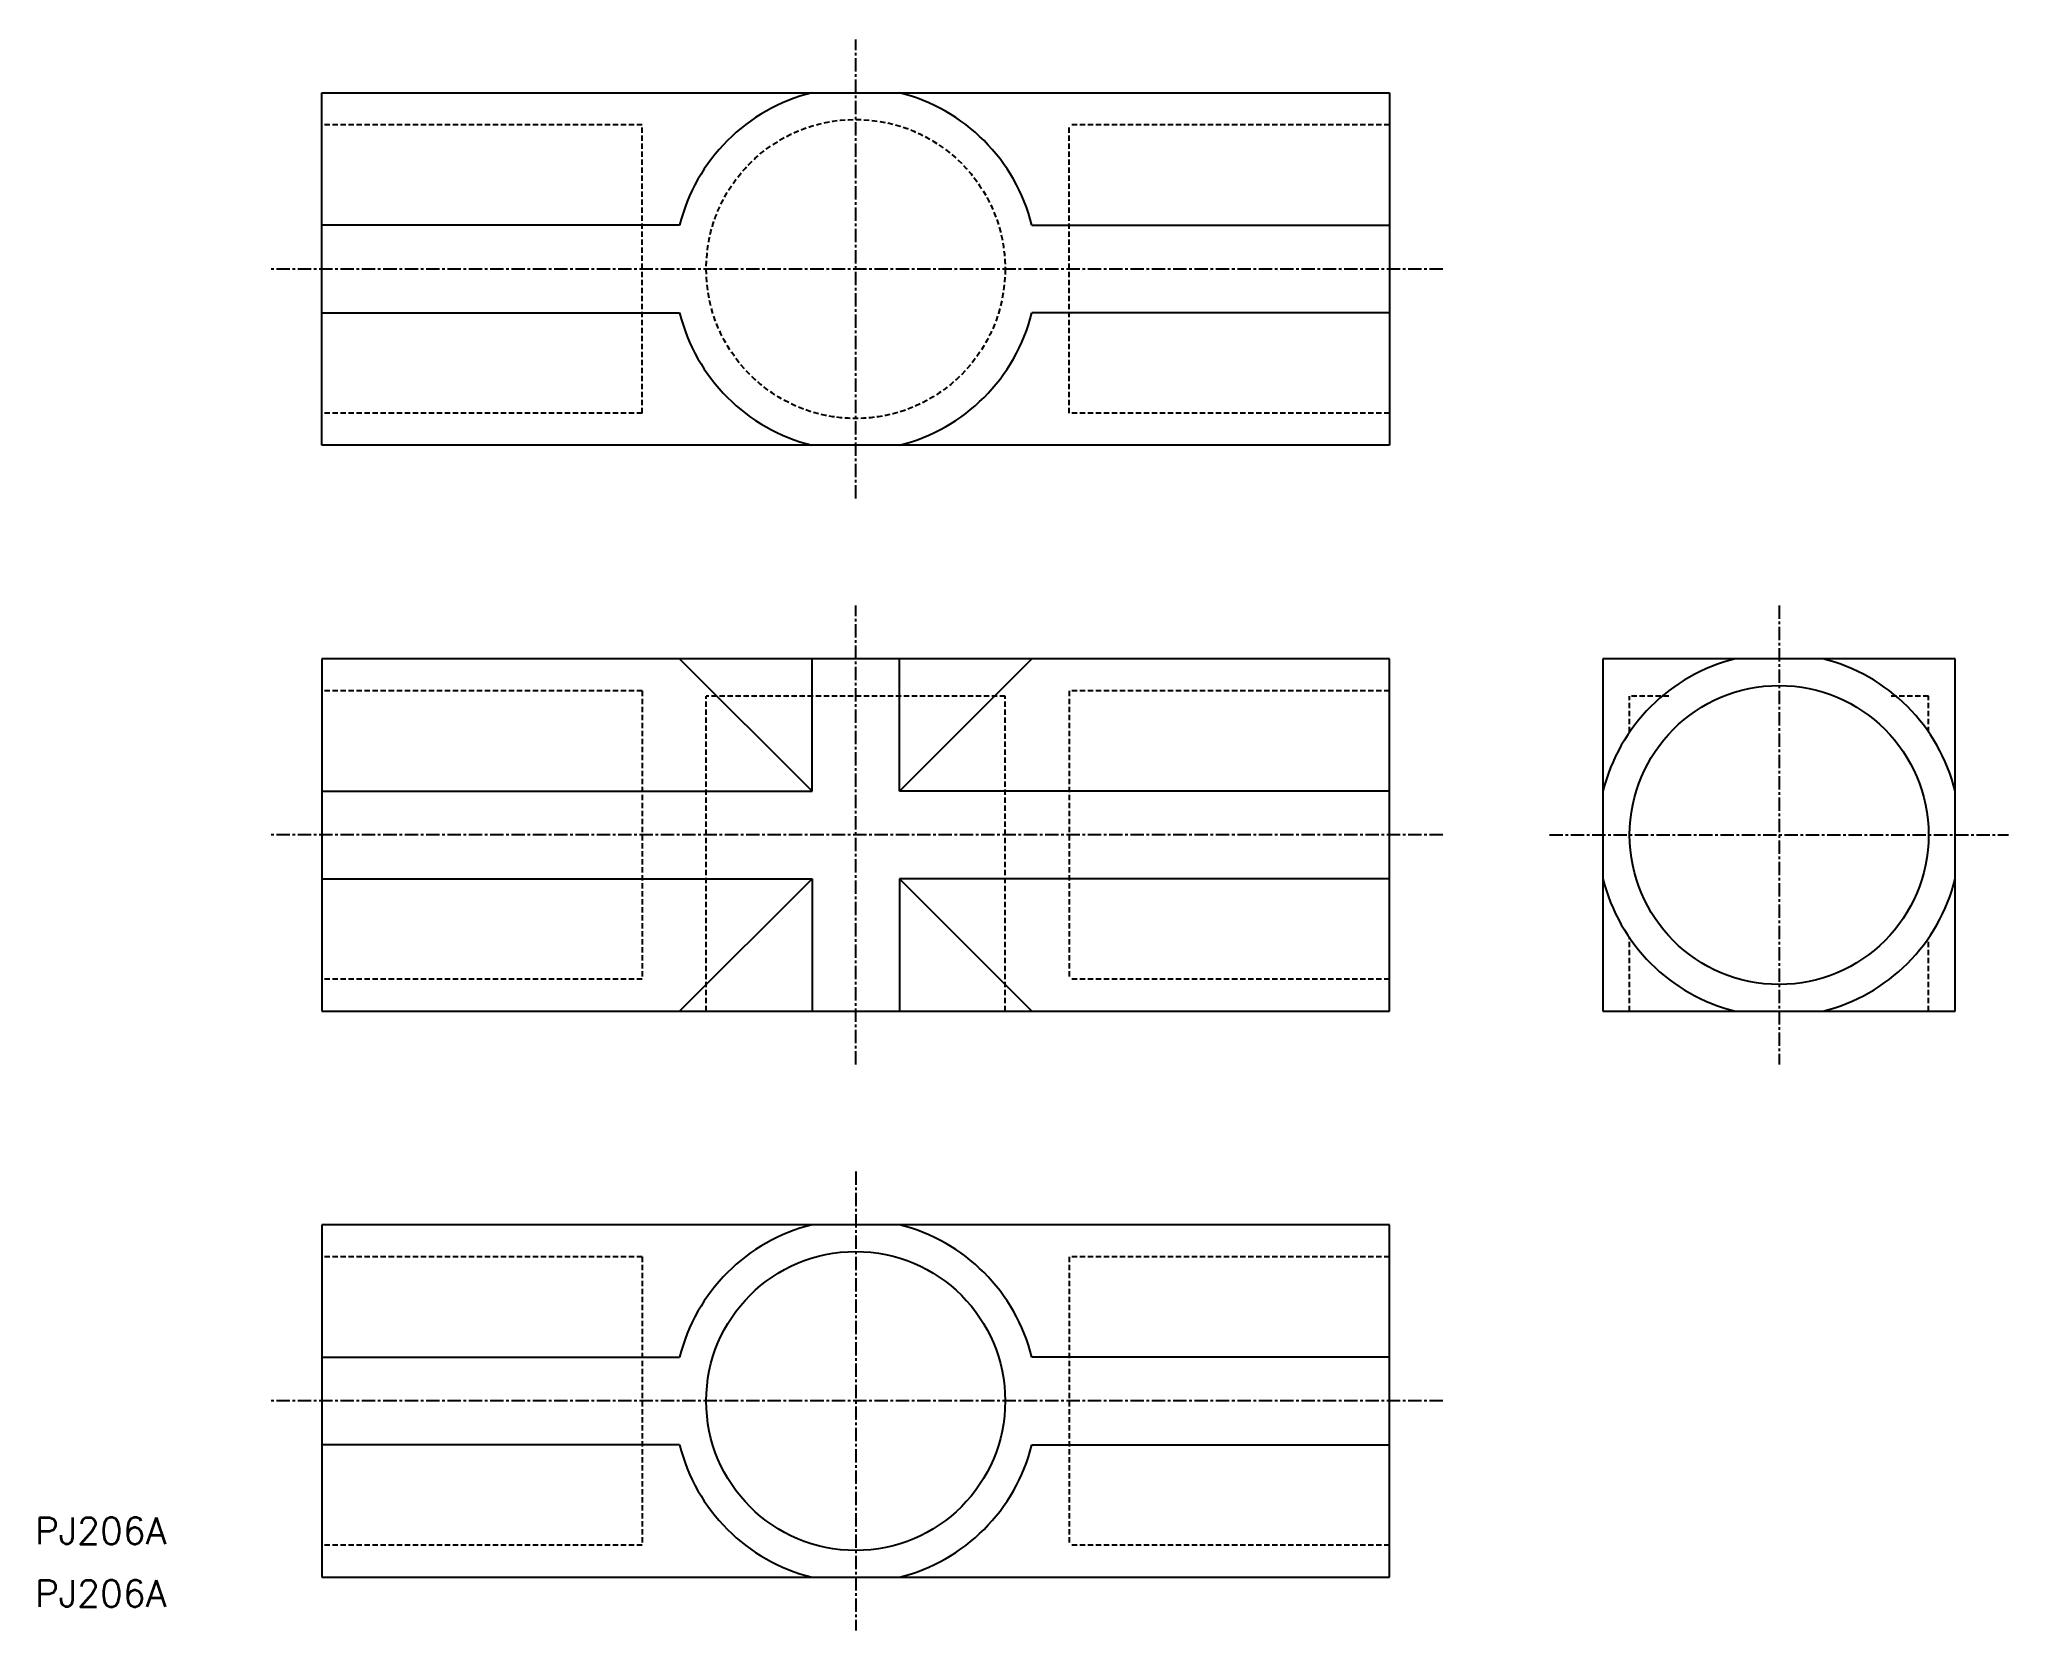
# Model space of a CAD drawing. Extents: x -76 to 108, y -74 to 74.
import ezdxf

# ---------------------------------------------------------------- set-up
doc = ezdxf.new("R2010")
doc.units = 0
doc.linetypes.add('CENTER', pattern=[2, 1.25, -0.25, 0.25, -0.25])
doc.linetypes.add('DASHED', pattern=[0.75, 0.5, -0.25])
doc.layers.get('0').update_dxf_attribs({"linetype": 'CONTINUOUS'})
doc.layers.add('CENTER', color=1, linetype='CENTER')
doc.styles.get("Standard").update_dxf_attribs({"font": 'txt.shx', "bigfont": 'bigfont.shx'})

msp = doc.modelspace()

# ---------------------------------------------------------------- linework, layer by layer
at = {"color": 7, "linetype": 'CONTINUOUS'}
for p, q in [((-50, 69.5), (50, 69.5)), ((-50, 36.5), (-50, 69.5)), ((50, 69.5), (50, 36.5)), ((-16.5, 57.09), (-50, 57.09)), ((16.5, 57.09), (50, 57.09)), ((-50, 48.91), (-16.5, 48.91)), ((50, 48.91), (16.5, 48.91)), ((50, 36.5), (-50, 36.5)), ((50, 16.5), (-50, 16.5)), ((-50, 16.5), (-50, -16.5)), ((-4.09, 4.09), (-16.5, 16.5)), ((-4.09, 4.09), (-4.09, 16.5)), ((4.09, 4.09), (16.5, 16.5)), ((4.09, 4.09), (4.09, 16.5)), ((50, -16.5), (50, 16.5)), ((103, 16.5), (70, 16.5)), ((70, 16.5), (70, -16.5)), ((103, -16.5), (103, 16.5)), ((-50, 4.09), (-4.09, 4.09)), ((50, 4.09), (4.09, 4.09)), ((-50, -4.09), (-4.09, -4.09)), ((-4.09, -4.09), (-16.5, -16.5)), ((-4.09, -4.09), (-4.09, -16.5)), ((4.09, -4.09), (16.5, -16.5)), ((50, -4.09), (4.09, -4.09)), ((4.09, -4.09), (4.09, -16.5)), ((-50, -16.5), (50, -16.5)), ((70, -16.5), (103, -16.5)), ((50, -36.5), (-50, -36.5)), ((-50, -36.5), (-50, -69.5)), ((50, -69.5), (50, -36.5)), ((-50, -48.91), (-16.5, -48.91)), ((50, -48.91), (16.5, -48.91)), ((-16.5, -57.09), (-50, -57.09)), ((16.5, -57.09), (50, -57.09)), ((-50, -69.5), (50, -69.5))]:
    msp.add_line(p, q, dxfattribs=at)
at = {"color": 3, "linetype": 'DASHED'}
for p, q in [((-20, 66.5), (-50, 66.5)), ((-20, 39.5), (-20, 66.5)), ((50, 66.5), (20, 66.5)), ((20, 39.5), (20, 66.5)), ((-20, 39.5), (-50, 39.5)), ((50, 39.5), (20, 39.5)), ((-20, 13.5), (-50, 13.5)), ((-20, 13.5), (-20, -13.5)), ((14, 13), (-14, 13)), ((-14, -16.5), (-14, 13)), ((14, -16.5), (14, 13)), ((50, 13.5), (20, 13.5)), ((20, 13.5), (20, -13.5)), ((72.5, 9.64), (72.5, 13)), ((76.17, 13), (72.5, 13)), ((100.5, 13), (96.83, 13)), ((100.5, 9.64), (100.5, 13)), ((72.5, -16.5), (72.5, -9.64)), ((100.5, -16.5), (100.5, -9.64)), ((-20, -13.5), (-50, -13.5)), ((50, -13.5), (20, -13.5)), ((-20, -39.5), (-50, -39.5)), ((-20, -39.5), (-20, -66.5)), ((50, -39.5), (20, -39.5)), ((20, -39.5), (20, -66.5)), ((-20, -66.5), (-50, -66.5)), ((50, -66.5), (20, -66.5))]:
    msp.add_line(p, q, dxfattribs=at)
msp.add_circle((0, 53), 14, dxfattribs=at)
at = {"color": 7, "linetype": 'CONTINUOUS'}
for centre in [(86.5, 0), (0, -53)]:
    msp.add_circle(centre, 14, dxfattribs=at)
for centre, start, end in [((0, 53), 103.9306, 166.0694), ((0, 53), 13.9306, 76.0694), ((0, 53), 193.9306, 256.0694), ((0, 53), 283.9306, 346.0694), ((86.5, 0), 103.9306, 166.0694), ((86.5, 0), 13.9306, 76.0694), ((86.5, 0), 193.9306, 256.0694), ((86.5, 0), 283.9306, 346.0694), ((0, -53), 103.9306, 166.0694), ((0, -53), 13.9306, 76.0694), ((0, -53), 193.9306, 256.0694), ((0, -53), 283.9306, 346.0694)]:
    msp.add_arc(centre, 17, start, end, dxfattribs=at)
at = {"layer": 'CENTER', "color": 1, "linetype": 'CENTER'}
for p, q in [((0, 31.5), (0, 74.5)), ((55, 53), (-55, 53)), ((0, -21.5), (0, 21.5)), ((86.5, 21.5), (86.5, -21.5)), ((55, 0), (-55, 0)), ((65, 0), (108, 0)), ((0, -31.5), (0, -74.5)), ((55, -53), (-55, -53))]:
    msp.add_line(p, q, dxfattribs=at)

# ---------------------------------------------------------------- texts
at = {"color": 7, "linetype": 'CONTINUOUS'}
for p in [(-76.9, -66.4), (-76.9, -72.27)]:
    msp.add_text('PJ206A', height=2.5, dxfattribs=at).set_placement(p)

doc.saveas('drawing.dxf')
